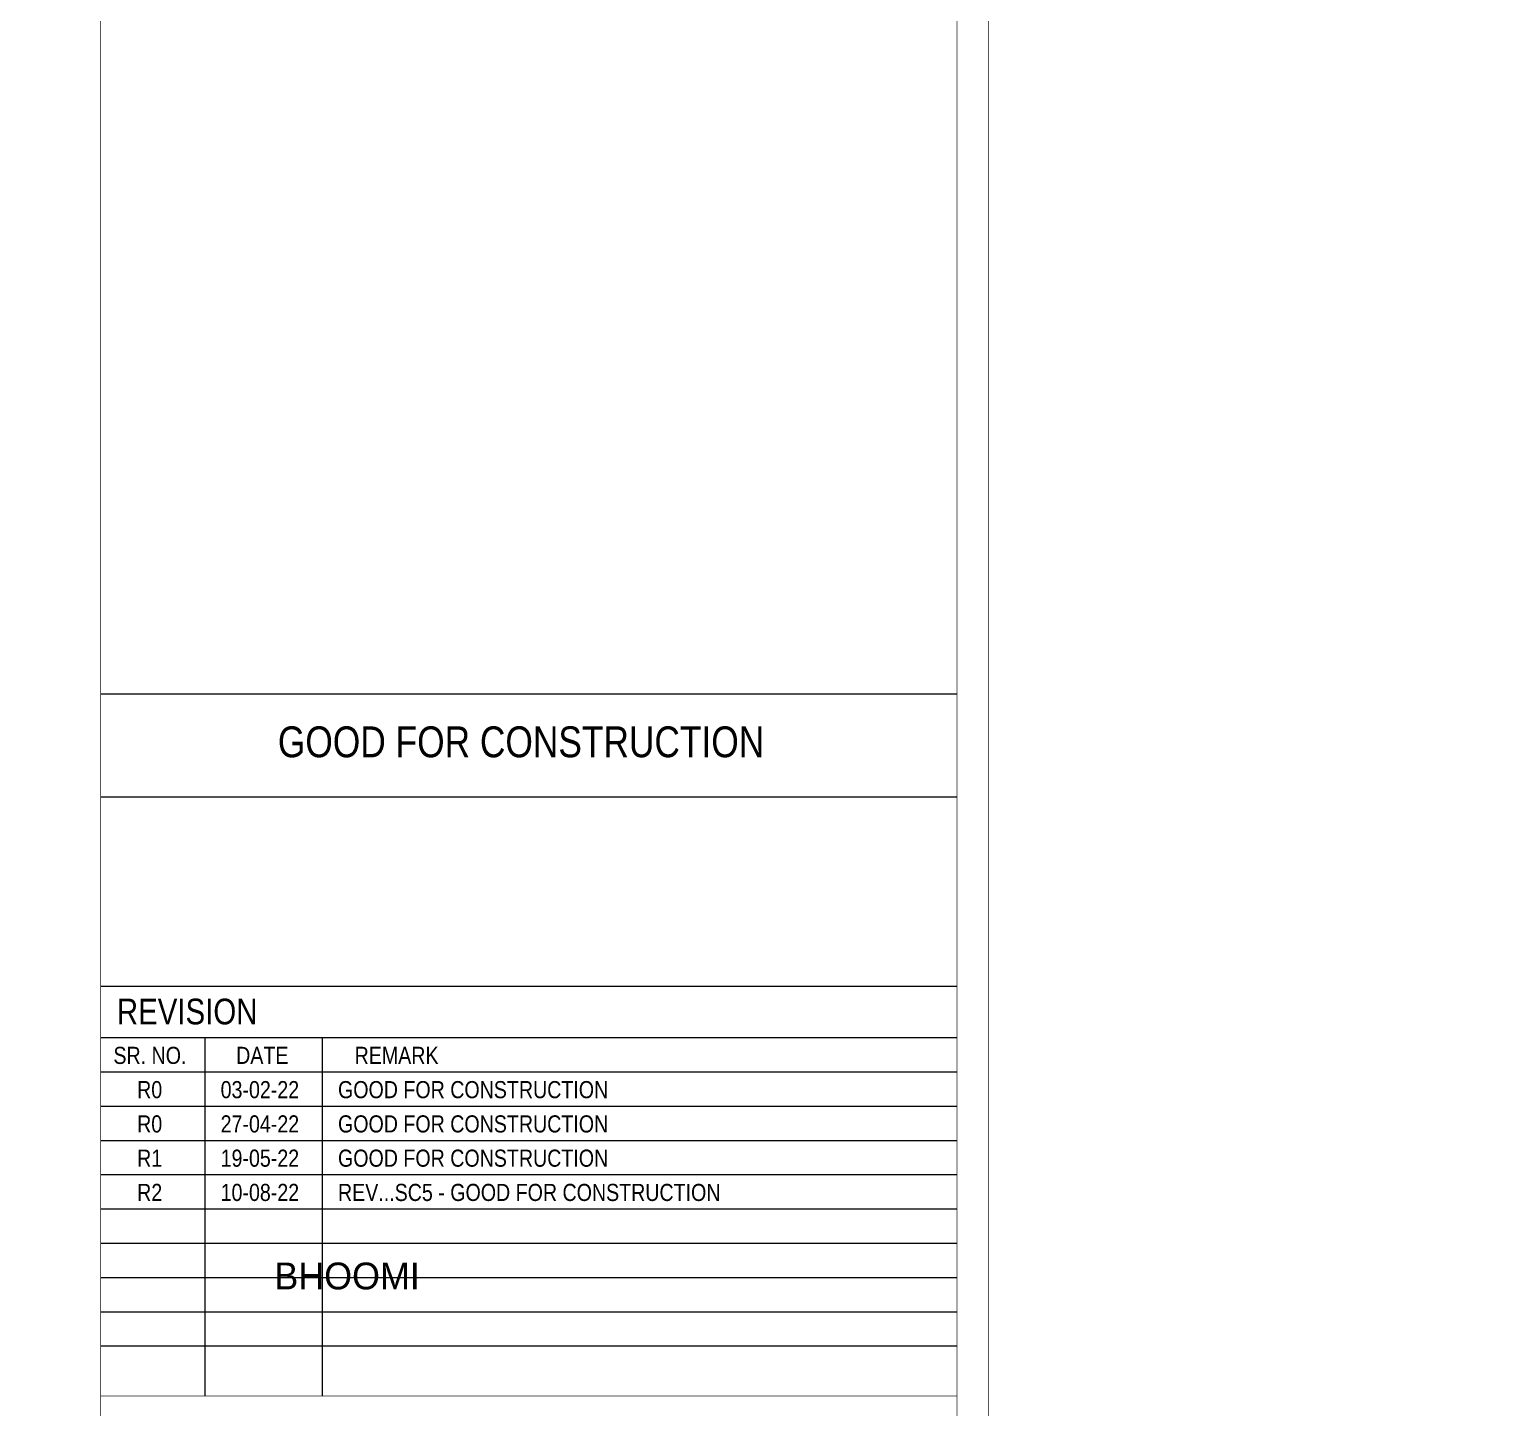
# Model space of a CAD drawing. Header units: millimetres. Extents: x 1112055 to 3390982, y -148532 to 766891.
# Drawn here: x 2231789 to 2248952, y 250200 to 266393 of the extents above; entities that cross this region are included whole.
import ezdxf
from ezdxf.enums import TextEntityAlignment as Align

# ---------------------------------------------------------------- set-up
doc = ezdxf.new("R2010")
doc.units = ezdxf.units.MM
doc.layers.add('B TITLE BLOCK', color=250, linetype='Continuous', lineweight=0)
doc.layers.add('FORMAT TEXT', color=7, linetype='Continuous')
doc.styles.add('SWINC', font='swissc.ttf')

msp = doc.modelspace()

# ---------------------------------------------------------------- linework, layer by layer
at = {"layer": 'B TITLE BLOCK', "color": 250, "lineweight": 0}
for p, q in [((2242689.6, 258580.7), (2232628.6, 258580.7)), ((2242689.6, 257373.3), (2232628.6, 257373.3)), ((2242689.6, 255148.3), (2232628.6, 255148.3)), ((2242689.6, 254544.6), (2232628.6, 254544.6)), ((2233852.4, 254544.6), (2233852.4, 250340)), ((2235231.6, 254544.6), (2235231.6, 250340)), ((2242689.6, 254142.2), (2232628.6, 254142.2)), ((2242689.6, 253739.7), (2232628.6, 253739.7)), ((2242689.6, 253337.3), (2232628.6, 253337.3)), ((2242689.6, 252934.8), (2232628.6, 252934.8)), ((2242689.6, 252532.4), (2232628.6, 252532.4)), ((2242689.6, 252130), (2232628.6, 252130)), ((2242689.6, 251727.5), (2232628.6, 251727.5)), ((2242689.6, 251325.1), (2232628.6, 251325.1)), ((2242689.6, 250922.6), (2232628.6, 250922.6))]:
    msp.add_line(p, q, dxfattribs=at)
at = {"layer": 'B TITLE BLOCK', "color": 1, "const_width": 8.39}
msp.add_lwpolyline([(2087664.3, 299030), (2087664.3, 222350.9), (2243063.3, 222350.9), (2243063.3, 299030)], close=True, dxfattribs=at)
at = {"layer": 'B TITLE BLOCK', "color": 250, "lineweight": 0, "const_width": 8.39}
for points in [[(2088038, 298656.3), (2088038, 222724.6), (2242689.6, 222724.6), (2242689.6, 298656.3)], [(2232628.6, 222724.6), (2242689.6, 222724.6), (2242689.6, 298656.3), (2232628.6, 298656.3)], [(2242689.6, 258580.7), (2232628.6, 258580.7), (2232628.6, 250340), (2242689.6, 250340)]]:
    msp.add_lwpolyline(points, close=True, dxfattribs=at)

# ---------------------------------------------------------------- texts
at = {"layer": 'B TITLE BLOCK', "color": 251, "insert": (2646758.7, 251906.3), "char_height": 315.198, "attachment_point": 2, "style": 'SWINC'}
msp.add_mtext_dynamic_manual_height_columns('\\pxsm1,qj;{\\fBankGothic Lt BT|b0|i0|c0|p34;BHOOMI\\P\\ps*,q*;\\fGost|b0|i0|c0|p2;\\H0.8x;- CONSULTANTS -\\C1; }', width=824178.808, gutter_width=0, heights=[115930.2], dxfattribs=at)
at = {"layer": 'FORMAT TEXT', "style": 'SWINC'}
msp.add_text('GOOD FOR CONSTRUCTION', height=362.196, dxfattribs=at).set_placement((2237568.4, 258022.9), align=Align.MIDDLE)
msp.add_text('REVISION', height=301.83, dxfattribs=at).set_placement((2232819.1, 254704.2))
at = {"layer": 'FORMAT TEXT', "lineweight": 15, "style": 'SWINC'}
for s, p in [('SR. NO.', (2232778.3, 254239.2)), ('DATE', (2234220.7, 254239.2)), ('REMARK', (2235612.7, 254239.2)), ('R1', (2233057, 253031.8)), ('19-05-22', (2234038.2, 253031.8)), ('GOOD FOR CONSTRUCTION', (2235417.3, 253031.8)), ('R2', (2233057, 252629.4)), ('10-08-22', (2234038.2, 252629.4)), ('REV...SC5 - GOOD FOR CONSTRUCTION', (2235417.3, 252629.4))]:
    msp.add_text(s, height=201.22, dxfattribs=at).set_placement(p)
at = {"layer": 'FORMAT TEXT', "color": 252, "lineweight": 15, "style": 'SWINC'}
for s, p in [('R0', (2233057, 253836.7)), ('03-02-22', (2234038.2, 253836.7)), ('GOOD FOR CONSTRUCTION', (2235417.3, 253836.7)), ('R0', (2233057, 253434.3)), ('27-04-22', (2234038.2, 253434.3)), ('GOOD FOR CONSTRUCTION', (2235417.3, 253434.3))]:
    msp.add_text(s, height=201.22, dxfattribs=at).set_placement(p)

doc.saveas('drawing.dxf')
